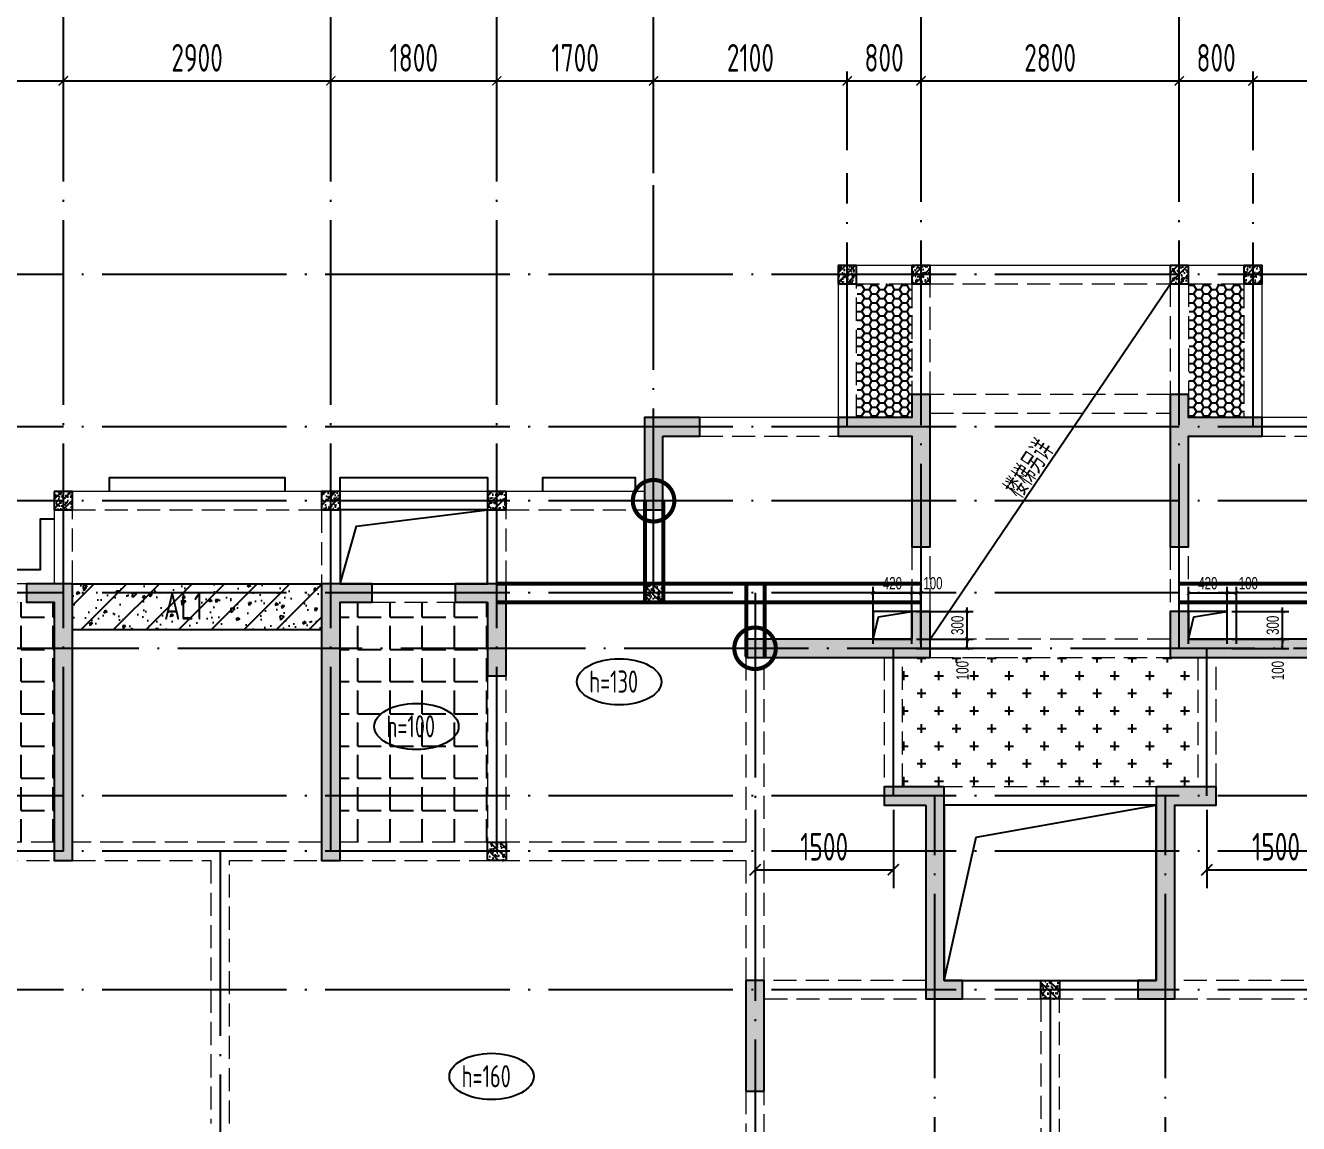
# Model space of a CAD drawing. Extents: x -668857 to 154266, y -275694 to 291306.
# Drawn here: x -198999 to -185195, y -72669 to -60768 of the extents above; entities that cross this region are included whole.
import ezdxf
from ezdxf.enums import TextEntityAlignment as Align

# ---------------------------------------------------------------- set-up
doc = ezdxf.new("R2010")
doc.units = 0
doc.header["$LTSCALE"] = 1000
for name, pattern in [('DASH', [0.35, 0.25, -0.1]), ('DASHED', [0.75, 0.5, -0.25]), ('DOTE', [2.42, 2, -0.2, 0.02, -0.2])]:
    doc.linetypes.add(name, pattern=pattern)
doc.layers.get('0').update_dxf_attribs({"linetype": 'CONTINUOUS'})
doc.layers.get('DEFPOINTS').update_dxf_attribs({"linetype": 'CONTINUOUS'})
doc.layers.add('+公共字体', color=7, linetype='CONTINUOUS', lineweight=20)
for name, color, linetype in [('A-AXIS', 1, 'CONTINUOUS'), ('A-DOTE', 10, 'DOTE'), ('BEAM', 4, 'DASHED'), ('ROOF', 183, 'CONTINUOUS'), ('S-B板填充', 251, 'CONTINUOUS'), ('S-B板标注', 3, 'CONTINUOUS'), ('S-B板配筋号', 7, 'CONTINUOUS'), ('S-C承台编号', 6, 'CONTINUOUS'), ('S-D洞口', 4, 'CONTINUOUS'), ('S-D洞口标注', 3, 'CONTINUOUS'), ('S-L主梁线', 4, 'DASH'), ('S-Q墙填充', 252, 'CONTINUOUS'), ('S-Q墙实线', 6, 'CONTINUOUS'), ('S-Q墙标注', 3, 'CONTINUOUS'), ('S-Y一般标注', 3, 'CONTINUOUS'), ('S-板正筋', 2, 'CONTINUOUS'), ('S-构造柱', 212, 'CONTINUOUS'), ('TEXT', 2, 'CONTINUOUS'), ('水平筋标注', 7, 'CONTINUOUS'), ('看线', 251, 'CONTINUOUS'), ('配箍校核', 34, 'CONTINUOUS')]:
    doc.layers.add(name, color=color, linetype=linetype)
doc.styles.add('TSSD_DIMENSION', font='Tssdeng.shx', dxfattribs={"width": 0.7, "bigfont": 'tssdchn.shx'})
doc.styles.add('TSSD_REIN', font='tssdeng.shx', dxfattribs={"width": 0.7, "height": 300, "bigfont": 'tssdchn.shx'})
doc.styles.add('结构文字', font='zstxt.shx', dxfattribs={"width": 0.7, "bigfont": 'zshz.shx'})
doc.dimstyles.new('STRUCK', dxfattribs={"dimtxt": 400, "dimasz": 121, "dimexe": 200, "dimexo": 150, "dimgap": 115, "dimtad": 1, "dimdec": 0, "dimdsep": 46, "dimtxsty": '结构文字', "dimblk": 'ARCHTICK', "dimcen": 400, "dimclrd": 3, "dimclre": 3, "dimclrt": 7, "dimadec": 0, "dimazin": 0, "dimtfac": 1, "dimtdec": 0, "dimtix": 1, "dimtmove": 2, "dimatfit": 3, "dimldrblk": '_DIMX', "dimfxl": 0, "dimtolj": 1, "dimtzin": 0, "dimarcsym": 0})
doc.dimstyles.new('STRUCK30', dxfattribs={"dimscale": 0.33333, "dimtxt": 400, "dimasz": 121, "dimexe": 200, "dimexo": 150, "dimgap": 115, "dimtad": 1, "dimdec": 0, "dimdsep": 46, "dimtxsty": '结构文字', "dimblk": 'ARCHTICK', "dimcen": 400, "dimclrd": 3, "dimclre": 3, "dimclrt": 7, "dimadec": 0, "dimazin": 0, "dimtfac": 1, "dimtdec": 0, "dimtix": 1, "dimtmove": 2, "dimatfit": 3, "dimldrblk": '_DIMX', "dimfxl": 0, "dimtolj": 1, "dimtzin": 0, "dimarcsym": 0})
doc.dimstyles.new('TSSD_100_100', dxfattribs={"dimtxt": 300, "dimasz": 100, "dimexe": 100, "dimexo": 250, "dimgap": 100, "dimtad": 1, "dimdec": 0, "dimzin": 0, "dimdsep": 46, "dimtxsty": 'TSSD_DIMENSION', "dimblk": 'ARCHTICK', "dimcen": 0, "dimdle": 100, "dimclrt": 7, "dimadec": 0, "dimazin": 0, "dimtfac": 1, "dimtdec": 0, "dimtix": 1, "dimtmove": 2, "dimatfit": 3, "dimldrblk": 'ARCHTICK', "dimfxl": 0, "dimtolj": 1, "dimtzin": 0, "dimarcsym": 0})

# ---------------------------------------------------------------- blocks, each defined once
blk = doc.blocks.new('_ArchTick')
at = {"color": 0, "linetype": 'ByBlock', "const_width": 0.15}
blk.add_lwpolyline([(-0.5, -0.5), (0.5, 0.5)], dxfattribs=at)
blk = doc.blocks.new('*D162')
at = {"layer": 'DEFPOINTS', "color": 0}
for p in [(31400, 19250), (29600, 18250), (31400, 18250)]:
    blk.add_point(p, dxfattribs=at)
at = {"layer": 'S-Y一般标注', "color": 0, "lineweight": -2}
for p, q in [((29600, 18500), (29600, 19350)), ((31400, 18500), (31400, 19350)), ((29500, 19250), (31500, 19250))]:
    blk.add_line(p, q, dxfattribs=at)
at = {"layer": 'S-Y一般标注', "color": 0, "lineweight": -2, "xscale": 100, "yscale": 100, "zscale": 100, "rotation": 180}
blk.add_blockref('_ArchTick', (29600, 19250), dxfattribs=at)
at = {"layer": 'S-Y一般标注', "color": 0, "lineweight": -2, "xscale": 100, "yscale": 100, "zscale": 100}
blk.add_blockref('_ArchTick', (31400, 19250), dxfattribs=at)
at = {"layer": 'S-Y一般标注', "color": 7, "insert": (30500, 19500), "char_height": 300, "attachment_point": 5, "style": 'TSSD_DIMENSION'}
blk.add_mtext('\\A1;1800', dxfattribs=at)
blk = doc.blocks.new('*D163')
at = {"layer": 'DEFPOINTS', "color": 0}
for p in [(34300, 19250), (31400, 18250), (34300, 18250)]:
    blk.add_point(p, dxfattribs=at)
at = {"layer": 'S-Y一般标注', "color": 0, "lineweight": -2}
for p, q in [((31400, 18500), (31400, 19350)), ((34300, 18500), (34300, 19350)), ((31300, 19250), (34400, 19250))]:
    blk.add_line(p, q, dxfattribs=at)
at = {"layer": 'S-Y一般标注', "color": 0, "lineweight": -2, "xscale": 100, "yscale": 100, "zscale": 100, "rotation": 180}
blk.add_blockref('_ArchTick', (31400, 19250), dxfattribs=at)
at = {"layer": 'S-Y一般标注', "color": 0, "lineweight": -2, "xscale": 100, "yscale": 100, "zscale": 100}
blk.add_blockref('_ArchTick', (34300, 19250), dxfattribs=at)
at = {"layer": 'S-Y一般标注', "color": 7, "insert": (32850, 19500), "char_height": 300, "attachment_point": 5, "style": 'TSSD_DIMENSION'}
blk.add_mtext('\\A1;2900', dxfattribs=at)
blk = doc.blocks.new('*D164')
at = {"layer": 'DEFPOINTS', "color": 0}
for p in [(36100, 19250), (34300, 18250), (36100, 18250)]:
    blk.add_point(p, dxfattribs=at)
at = {"layer": 'S-Y一般标注', "color": 0, "lineweight": -2}
for p, q in [((34300, 18500), (34300, 19350)), ((36100, 18500), (36100, 19350)), ((34200, 19250), (36200, 19250))]:
    blk.add_line(p, q, dxfattribs=at)
at = {"layer": 'S-Y一般标注', "color": 0, "lineweight": -2, "xscale": 100, "yscale": 100, "zscale": 100, "rotation": 180}
blk.add_blockref('_ArchTick', (34300, 19250), dxfattribs=at)
at = {"layer": 'S-Y一般标注', "color": 0, "lineweight": -2, "xscale": 100, "yscale": 100, "zscale": 100}
blk.add_blockref('_ArchTick', (36100, 19250), dxfattribs=at)
at = {"layer": 'S-Y一般标注', "color": 7, "insert": (35200, 19500), "char_height": 300, "attachment_point": 5, "style": 'TSSD_DIMENSION'}
blk.add_mtext('\\A1;1800', dxfattribs=at)
blk = doc.blocks.new('*D165')
at = {"layer": 'DEFPOINTS', "color": 0}
for p in [(37800, 19250), (36100, 18250), (37800, 18250)]:
    blk.add_point(p, dxfattribs=at)
at = {"layer": 'S-Y一般标注', "color": 0, "lineweight": -2}
for p, q in [((36100, 18500), (36100, 19350)), ((37800, 18500), (37800, 19350)), ((36000, 19250), (37900, 19250))]:
    blk.add_line(p, q, dxfattribs=at)
at = {"layer": 'S-Y一般标注', "color": 0, "lineweight": -2, "xscale": 100, "yscale": 100, "zscale": 100, "rotation": 180}
blk.add_blockref('_ArchTick', (36100, 19250), dxfattribs=at)
at = {"layer": 'S-Y一般标注', "color": 0, "lineweight": -2, "xscale": 100, "yscale": 100, "zscale": 100}
blk.add_blockref('_ArchTick', (37800, 19250), dxfattribs=at)
at = {"layer": 'S-Y一般标注', "color": 7, "insert": (36950, 19500), "char_height": 300, "attachment_point": 5, "style": 'TSSD_DIMENSION'}
blk.add_mtext('\\A1;1700', dxfattribs=at)
blk = doc.blocks.new('*D166')
at = {"layer": 'DEFPOINTS', "color": 0}
for p in [(40700, 19250), (39900, 18250), (40700, 18250)]:
    blk.add_point(p, dxfattribs=at)
at = {"layer": 'S-Y一般标注', "color": 0, "lineweight": -2}
for p, q in [((39900, 18500), (39900, 19350)), ((40700, 18500), (40700, 19350)), ((39800, 19250), (40800, 19250))]:
    blk.add_line(p, q, dxfattribs=at)
at = {"layer": 'S-Y一般标注', "color": 0, "lineweight": -2, "xscale": 100, "yscale": 100, "zscale": 100, "rotation": 180}
blk.add_blockref('_ArchTick', (39900, 19250), dxfattribs=at)
at = {"layer": 'S-Y一般标注', "color": 0, "lineweight": -2, "xscale": 100, "yscale": 100, "zscale": 100}
blk.add_blockref('_ArchTick', (40700, 19250), dxfattribs=at)
at = {"layer": 'S-Y一般标注', "color": 7, "insert": (40300, 19500), "char_height": 300, "attachment_point": 5, "style": 'TSSD_DIMENSION'}
blk.add_mtext('\\A1;800', dxfattribs=at)
blk = doc.blocks.new('*D167')
at = {"layer": 'DEFPOINTS', "color": 0}
for p in [(43500, 19250), (40700, 18250), (43500, 18250)]:
    blk.add_point(p, dxfattribs=at)
at = {"layer": 'S-Y一般标注', "color": 0, "lineweight": -2}
for p, q in [((40700, 18500), (40700, 19350)), ((43500, 18500), (43500, 19350)), ((40600, 19250), (43600, 19250))]:
    blk.add_line(p, q, dxfattribs=at)
at = {"layer": 'S-Y一般标注', "color": 0, "lineweight": -2, "xscale": 100, "yscale": 100, "zscale": 100, "rotation": 180}
blk.add_blockref('_ArchTick', (40700, 19250), dxfattribs=at)
at = {"layer": 'S-Y一般标注', "color": 0, "lineweight": -2, "xscale": 100, "yscale": 100, "zscale": 100}
blk.add_blockref('_ArchTick', (43500, 19250), dxfattribs=at)
at = {"layer": 'S-Y一般标注', "color": 7, "insert": (42100, 19500), "char_height": 300, "attachment_point": 5, "style": 'TSSD_DIMENSION'}
blk.add_mtext('\\A1;2800', dxfattribs=at)
blk = doc.blocks.new('*D168')
at = {"layer": 'DEFPOINTS', "color": 0}
for p in [(46400, 19250), (44300, 18250), (46400, 18250)]:
    blk.add_point(p, dxfattribs=at)
at = {"layer": 'S-Y一般标注', "color": 0, "lineweight": -2}
for p, q in [((44300, 18500), (44300, 19350)), ((46400, 18500), (46400, 19350)), ((44200, 19250), (46500, 19250))]:
    blk.add_line(p, q, dxfattribs=at)
at = {"layer": 'S-Y一般标注', "color": 0, "lineweight": -2, "xscale": 100, "yscale": 100, "zscale": 100, "rotation": 180}
blk.add_blockref('_ArchTick', (44300, 19250), dxfattribs=at)
at = {"layer": 'S-Y一般标注', "color": 0, "lineweight": -2, "xscale": 100, "yscale": 100, "zscale": 100}
blk.add_blockref('_ArchTick', (46400, 19250), dxfattribs=at)
at = {"layer": 'S-Y一般标注', "color": 7, "insert": (45742, 19500), "char_height": 300, "attachment_point": 5, "style": 'TSSD_DIMENSION'}
blk.add_mtext('\\A1;2100', dxfattribs=at)
blk = doc.blocks.new('*D186')
at = {"layer": 'DEFPOINTS', "color": 0}
for p in [(39900, 19250), (37800, 18250), (39900, 18250)]:
    blk.add_point(p, dxfattribs=at)
at = {"layer": 'S-Y一般标注', "color": 0, "lineweight": -2}
for p, q in [((37800, 18500), (37800, 19350)), ((39900, 18500), (39900, 19350)), ((37700, 19250), (40000, 19250))]:
    blk.add_line(p, q, dxfattribs=at)
at = {"layer": 'S-Y一般标注', "color": 0, "lineweight": -2, "xscale": 100, "yscale": 100, "zscale": 100, "rotation": 180}
blk.add_blockref('_ArchTick', (37800, 19250), dxfattribs=at)
at = {"layer": 'S-Y一般标注', "color": 0, "lineweight": -2, "xscale": 100, "yscale": 100, "zscale": 100}
blk.add_blockref('_ArchTick', (39900, 19250), dxfattribs=at)
at = {"layer": 'S-Y一般标注', "color": 7, "insert": (38850, 19500), "char_height": 300, "attachment_point": 5, "style": 'TSSD_DIMENSION'}
blk.add_mtext('\\A1;2100', dxfattribs=at)
blk = doc.blocks.new('*D187')
at = {"layer": 'DEFPOINTS', "color": 0}
for p in [(44300, 19250), (43500, 18250), (44300, 18250)]:
    blk.add_point(p, dxfattribs=at)
at = {"layer": 'S-Y一般标注', "color": 0, "lineweight": -2}
for p, q in [((43500, 18500), (43500, 19350)), ((44300, 18500), (44300, 19350)), ((43400, 19250), (44400, 19250))]:
    blk.add_line(p, q, dxfattribs=at)
at = {"layer": 'S-Y一般标注', "color": 0, "lineweight": -2, "xscale": 100, "yscale": 100, "zscale": 100, "rotation": 180}
blk.add_blockref('_ArchTick', (43500, 19250), dxfattribs=at)
at = {"layer": 'S-Y一般标注', "color": 0, "lineweight": -2, "xscale": 100, "yscale": 100, "zscale": 100}
blk.add_blockref('_ArchTick', (44300, 19250), dxfattribs=at)
at = {"layer": 'S-Y一般标注', "color": 7, "insert": (43900, 19500), "char_height": 300, "attachment_point": 5, "style": 'TSSD_DIMENSION'}
blk.add_mtext('\\A1;800', dxfattribs=at)
blk = doc.blocks.new('20210729.03504727')
at = {"layer": '看线', "color": 202, "ltscale": 0.5}
for points in [[(26800, 10800), (26800, 10950), (28700, 10950), (28700, 10800)], [(29300, 10800), (29300, 10950), (30900, 10950), (30900, 10800)], [(31500, 10800), (31500, 10950), (32500, 10950), (32500, 10800)], [(26200, 10500), (26050, 10500), (26050, 9950), (24500, 9950)]]:
    blk.add_lwpolyline(points, dxfattribs=at)
blk = doc.blocks.new('*D1007')
at = {"layer": 'DEFPOINTS', "color": 0}
for p in [(-185969, -67119), (-185369, -67119), (-185969, -67419)]:
    blk.add_point(p, dxfattribs=at)
at = {"layer": 'S-D洞口标注', "color": 3, "lineweight": -2}
for p, q in [((-185369, -67119), (-185369, -67078)), ((-185919, -67119), (-185302, -67119)), ((-185369, -67419), (-185369, -67119)), ((-185919, -67419), (-185302, -67419)), ((-185369, -67419), (-185369, -67459))]:
    blk.add_line(p, q, dxfattribs=at)
at = {"layer": 'S-D洞口标注', "color": 3, "lineweight": -2, "xscale": 40.33293, "yscale": 40.33293, "zscale": 40.33293}
for p, rotation in [((-185369, -67119), 270), ((-185369, -67419), 90)]:
    blk.add_blockref('_ArchTick', p, dxfattribs=dict(at, rotation=rotation))
at = {"layer": 'S-D洞口标注', "color": 7, "insert": (-185474, -67269), "char_height": 133.3, "attachment_point": 5, "rotation": 90, "style": '结构文字'}
blk.add_mtext('\\A1;300', dxfattribs=at)
blk = doc.blocks.new('_DIMX')
blk.add_line((-150, 0), (150, 0))
at = {"const_width": 50}
blk.add_lwpolyline([(-70, -70), (70, 70)], dxfattribs=at)
blk = doc.blocks.new('*D1008')
at = {"layer": 'DEFPOINTS', "color": 0}
for p in [(-185969, -66919), (-186389, -67519), (-185969, -67519)]:
    blk.add_point(p, dxfattribs=at)
at = {"layer": 'S-D洞口标注', "color": 3, "lineweight": -2}
for p, q in [((-186389, -67469), (-186389, -66853)), ((-186389, -66919), (-185969, -66919)), ((-185969, -67469), (-185969, -66853))]:
    blk.add_line(p, q, dxfattribs=at)
at = {"layer": 'S-D洞口标注', "color": 3, "lineweight": -2, "xscale": 40.33293, "yscale": 40.33293, "zscale": 40.33293, "rotation": 180}
blk.add_blockref('_ArchTick', (-186389, -66919), dxfattribs=at)
at = {"layer": 'S-D洞口标注', "color": 3, "lineweight": -2, "xscale": 40.33293, "yscale": 40.33293, "zscale": 40.33293}
blk.add_blockref('_ArchTick', (-185969, -66919), dxfattribs=at)
at = {"layer": 'S-D洞口标注', "color": 7, "insert": (-186179, -66814), "char_height": 133.3, "attachment_point": 5, "style": '结构文字'}
blk.add_mtext('\\A1;420', dxfattribs=at)
blk = doc.blocks.new('*D1009')
at = {"layer": 'DEFPOINTS', "color": 0}
for p in [(-185869, -66919), (-185969, -67519), (-185869, -67519)]:
    blk.add_point(p, dxfattribs=at)
at = {"layer": 'S-D洞口标注', "color": 3, "lineweight": -2}
for p, q in [((-185969, -67469), (-185969, -66853)), ((-185969, -66919), (-185869, -66919)), ((-185869, -67469), (-185869, -66853))]:
    blk.add_line(p, q, dxfattribs=at)
at = {"layer": 'S-D洞口标注', "color": 3, "lineweight": -2, "xscale": 40.33293, "yscale": 40.33293, "zscale": 40.33293, "rotation": 180}
blk.add_blockref('_ArchTick', (-185969, -66919), dxfattribs=at)
at = {"layer": 'S-D洞口标注', "color": 3, "lineweight": -2, "xscale": 40.33293, "yscale": 40.33293, "zscale": 40.33293}
blk.add_blockref('_ArchTick', (-185869, -66919), dxfattribs=at)
at = {"layer": 'S-D洞口标注', "color": 7, "insert": (-185740, -66814), "char_height": 133.3, "attachment_point": 5, "style": '结构文字'}
blk.add_mtext('\\A1;100', dxfattribs=at)
blk = doc.blocks.new('*D1010')
at = {"layer": 'DEFPOINTS', "color": 0}
for p in [(-185969, -67419), (-185369, -67419), (-185969, -67519)]:
    blk.add_point(p, dxfattribs=at)
at = {"layer": 'S-D洞口标注', "color": 3, "lineweight": -2}
for p, q in [((-185919, -67419), (-185302, -67419)), ((-185369, -67519), (-185369, -67419)), ((-185919, -67519), (-185302, -67519))]:
    blk.add_line(p, q, dxfattribs=at)
at = {"layer": 'S-D洞口标注', "color": 3, "lineweight": -2, "xscale": 40.33293, "yscale": 40.33293, "zscale": 40.33293}
for p, rotation in [((-185369, -67419), 90), ((-185369, -67519), 270)]:
    blk.add_blockref('_ArchTick', p, dxfattribs=dict(at, rotation=rotation))
at = {"layer": 'S-D洞口标注', "color": 7, "insert": (-185419, -67760), "char_height": 133.3, "attachment_point": 5, "rotation": 90, "style": '结构文字'}
blk.add_mtext('\\A1;100', dxfattribs=at)
blk = doc.blocks.new('*D1011')
at = {"layer": 'DEFPOINTS', "color": 0}
for p in [(-189389, -67119), (-188789, -67119), (-189389, -67419)]:
    blk.add_point(p, dxfattribs=at)
at = {"layer": 'S-D洞口标注', "color": 3, "lineweight": -2}
for p, q in [((-188789, -67119), (-188789, -67078)), ((-189339, -67119), (-188722, -67119)), ((-188789, -67419), (-188789, -67119)), ((-189339, -67419), (-188722, -67419)), ((-188789, -67419), (-188789, -67459))]:
    blk.add_line(p, q, dxfattribs=at)
at = {"layer": 'S-D洞口标注', "color": 3, "lineweight": -2, "xscale": 40.33293, "yscale": 40.33293, "zscale": 40.33293}
for p, rotation in [((-188789, -67119), 270), ((-188789, -67419), 90)]:
    blk.add_blockref('_ArchTick', p, dxfattribs=dict(at, rotation=rotation))
at = {"layer": 'S-D洞口标注', "color": 7, "insert": (-188894, -67269), "char_height": 133.3, "attachment_point": 5, "rotation": 90, "style": '结构文字'}
blk.add_mtext('\\A1;300', dxfattribs=at)
blk = doc.blocks.new('*D1012')
at = {"layer": 'DEFPOINTS', "color": 0}
for p in [(-189389, -66919), (-189809, -67519), (-189389, -67519)]:
    blk.add_point(p, dxfattribs=at)
at = {"layer": 'S-D洞口标注', "color": 3, "lineweight": -2}
for p, q in [((-189809, -67469), (-189809, -66852)), ((-189809, -66919), (-189389, -66919)), ((-189389, -67469), (-189389, -66852))]:
    blk.add_line(p, q, dxfattribs=at)
at = {"layer": 'S-D洞口标注', "color": 3, "lineweight": -2, "xscale": 40.33293, "yscale": 40.33293, "zscale": 40.33293, "rotation": 180}
blk.add_blockref('_ArchTick', (-189809, -66919), dxfattribs=at)
at = {"layer": 'S-D洞口标注', "color": 3, "lineweight": -2, "xscale": 40.33293, "yscale": 40.33293, "zscale": 40.33293}
blk.add_blockref('_ArchTick', (-189389, -66919), dxfattribs=at)
at = {"layer": 'S-D洞口标注', "color": 7, "insert": (-189599, -66814), "char_height": 133.3, "attachment_point": 5, "style": '结构文字'}
blk.add_mtext('\\A1;420', dxfattribs=at)
blk = doc.blocks.new('*D1013')
at = {"layer": 'DEFPOINTS', "color": 0}
for p in [(-189289, -66919), (-189389, -67519), (-189289, -67519)]:
    blk.add_point(p, dxfattribs=at)
at = {"layer": 'S-D洞口标注', "color": 3, "lineweight": -2}
for p, q in [((-189389, -67469), (-189389, -66852)), ((-189389, -66919), (-189289, -66919)), ((-189289, -67469), (-189289, -66852))]:
    blk.add_line(p, q, dxfattribs=at)
at = {"layer": 'S-D洞口标注', "color": 3, "lineweight": -2, "xscale": 40.33293, "yscale": 40.33293, "zscale": 40.33293, "rotation": 180}
blk.add_blockref('_ArchTick', (-189389, -66919), dxfattribs=at)
at = {"layer": 'S-D洞口标注', "color": 3, "lineweight": -2, "xscale": 40.33293, "yscale": 40.33293, "zscale": 40.33293}
blk.add_blockref('_ArchTick', (-189289, -66919), dxfattribs=at)
at = {"layer": 'S-D洞口标注', "color": 7, "insert": (-189160, -66814), "char_height": 133.3, "attachment_point": 5, "style": '结构文字'}
blk.add_mtext('\\A1;100', dxfattribs=at)
blk = doc.blocks.new('*D1014')
at = {"layer": 'DEFPOINTS', "color": 0}
for p in [(-189389, -67419), (-188789, -67419), (-189389, -67519)]:
    blk.add_point(p, dxfattribs=at)
at = {"layer": 'S-D洞口标注', "color": 3, "lineweight": -2}
for p, q in [((-189339, -67419), (-188722, -67419)), ((-188789, -67519), (-188789, -67419)), ((-189339, -67519), (-188722, -67519))]:
    blk.add_line(p, q, dxfattribs=at)
at = {"layer": 'S-D洞口标注', "color": 3, "lineweight": -2, "xscale": 40.33293, "yscale": 40.33293, "zscale": 40.33293}
for p, rotation in [((-188789, -67419), 90), ((-188789, -67519), 270)]:
    blk.add_blockref('_ArchTick', p, dxfattribs=dict(at, rotation=rotation))
at = {"layer": 'S-D洞口标注', "color": 7, "insert": (-188839, -67760), "char_height": 133.3, "attachment_point": 5, "rotation": 90, "style": '结构文字'}
blk.add_mtext('\\A1;100', dxfattribs=at)
blk = doc.blocks.new('20210803.22403995')
at = {"layer": '+公共字体', "color": 2, "const_width": 45}
for points in [[(-831038, -168387, 1), (-831038, -167937, 1), (-831038, -168387, -1)], [(-829938, -169986, 1), (-829938, -169536, 1), (-829938, -169986, -1)]]:
    blk.add_lwpolyline(points, format="xyb", dxfattribs=at)
blk = doc.blocks.new('20210807.15312446')
at = {"layer": 'S-Q墙填充'}
h = blk.add_hatch(color=252, dxfattribs=at)
h.dxf.hatch_style = 1
h.paths.add_polyline_path([(97216, 67840), (97216, 68190), (97016, 68190), (97016, 67940), (96216, 67940), (96216, 67740), (97016, 67740), (97016, 66540), (97216, 66540)])
h = blk.add_hatch(color=252, dxfattribs=at)
h.dxf.hatch_style = 1
h.paths.add_polyline_path([(99816, 67840), (99816, 66540), (100016, 66540), (100016, 67740), (100815, 67740), (100815, 67940), (100016, 67940), (100016, 68190), (99816, 68190)])
h = blk.add_hatch(color=252, dxfattribs=at)
h.dxf.hatch_style = 1
h.paths.add_polyline_path([(94316, 67740), (94716, 67740), (94716, 67940), (94116, 67940), (94116, 66940), (94316, 66940)])
h = blk.add_hatch(color=252, dxfattribs=at)
h.dxf.hatch_style = 1
h.paths.add_polyline_path([(87916, 66140), (87416, 66140), (87416, 65940), (87716, 65940), (87716, 63140), (87916, 63140)])
h = blk.add_hatch(color=252, dxfattribs=at)
h.dxf.hatch_style = 1
h.paths.add_polyline_path([(90616, 66140), (90616, 63140), (90816, 63140), (90816, 65940), (91166, 65940), (91166, 66140)])
h = blk.add_hatch(color=252, dxfattribs=at)
h.dxf.hatch_style = 1
h.paths.add_polyline_path([(92416, 65940), (92416, 65140), (92616, 65140), (92616, 66140), (92066, 66140), (92066, 65940)])
h = blk.add_hatch(color=252, dxfattribs=at)
h.dxf.hatch_style = 1
h.paths.add_polyline_path([(95216, 65340), (96816, 65340), (97216, 65340), (97216, 65840), (97016, 65840), (97016, 65540), (96816, 65540), (95216, 65540)])
h = blk.add_hatch(color=252, dxfattribs=at)
h.dxf.hatch_style = 1
h.paths.add_polyline_path([(100016, 65540), (100016, 65840), (99816, 65840), (99816, 65340), (100216, 65340), (101816, 65340), (101816, 65540), (100216, 65540)])
h = blk.add_hatch(color=252, dxfattribs=at)
h.dxf.hatch_style = 1
h.paths.add_polyline_path([(97166, 63740), (97166, 61640), (97566, 61640), (97566, 61840), (97366, 61840), (97366, 63940), (96716, 63940), (96716, 63740)])
h = blk.add_hatch(color=252, dxfattribs=at)
h.dxf.hatch_style = 1
h.paths.add_polyline_path([(99666, 61840), (99466, 61840), (99466, 61640), (99866, 61640), (99866, 63740), (100316, 63740), (100316, 63940), (99666, 63940)])
h = blk.add_hatch(color=252, dxfattribs=at)
h.dxf.hatch_style = 1
h.paths.add_polyline_path([(95416, 60640), (95416, 61840), (95216, 61840), (95216, 60640)])
at = {"layer": 'S-D洞口', "color": 5}
for points in [[(90816, 66140), (92416, 66140), (92416, 66940), (90816, 66940), (90816, 66140), (90993, 66762), (92416, 66940)], [(97366, 61840), (99666, 61840), (99666, 63740), (97366, 63740), (97366, 61840), (97712, 63393), (99666, 63740)]]:
    blk.add_lwpolyline(points, dxfattribs=at)
at = {"layer": 'S-L主梁线', "linetype": 'ByBlock', "lineweight": 18}
for p, q in [((96216, 69590), (96216, 67940)), ((97116, 69590), (96216, 69590)), ((99916, 69590), (97116, 69590)), ((100816, 69590), (99916, 69590)), ((100816, 67940), (100816, 69590)), ((96216, 67940), (94716, 67940)), ((102316, 67940), (100816, 67940)), ((87716, 67140), (87716, 66140)), ((90716, 67140), (87716, 67140)), ((92516, 67140), (90716, 67140)), ((94116, 67140), (92516, 67140)), ((90816, 66940), (92416, 66940)), ((90816, 66140), (90816, 66940)), ((92416, 66940), (92416, 66140)), ((87416, 66140), (86016, 66140)), ((92066, 66140), (91166, 66140)), ((97366, 63740), (99666, 63740)), ((98516, 61840), (97566, 61840)), ((99466, 61840), (98516, 61840))]:
    blk.add_line(p, q, dxfattribs=at)
at = {"layer": 'S-L主梁线', "linetype": 'DASH', "lineweight": 18}
for p, q in [((96416, 69390), (97016, 69390)), ((96416, 67940), (96416, 69390)), ((97016, 69390), (97016, 68190)), ((97216, 69390), (99816, 69390)), ((97216, 68190), (97216, 69390)), ((99816, 69390), (99816, 68190)), ((100015, 69390), (100016, 68190)), ((100016, 69390), (100616, 69390)), ((100616, 69390), (100616, 67940)), ((99815, 68190), (97216, 68190)), ((97216, 67990), (99816, 67990)), ((94716, 67740), (96216, 67740)), ((100816, 67740), (102316, 67740)), ((87916, 66940), (90616, 66940)), ((87916, 66140), (87916, 66940)), ((90616, 66940), (90616, 66140)), ((92616, 66940), (94116, 66940)), ((92616, 66140), (92616, 66940)), ((97016, 66540), (97016, 65840)), ((97216, 65840), (97216, 66540)), ((99816, 66540), (99816, 65840)), ((100016, 65840), (100016, 66540)), ((86016, 65940), (87416, 65940)), ((91166, 65940), (92066, 65940)), ((99816, 65540), (97216, 65540)), ((95216, 65340), (95216, 63340)), ((95416, 63240), (95416, 65340)), ((96716, 65340), (96716, 63940)), ((96916, 63940), (96916, 65340)), ((97216, 65340), (99816, 65340)), ((100116, 65340), (100116, 63940)), ((100316, 63940), (100316, 65340)), ((92416, 65140), (92416, 63340)), ((92616, 63340), (92616, 65140)), ((99666, 63940), (97366, 63940)), ((87716, 63340), (86016, 63340)), ((89516, 63340), (87916, 63340)), ((90616, 63340), (89516, 63340)), ((92416, 63340), (90816, 63340)), ((95216, 63340), (92616, 63340)), ((95416, 61840), (95416, 63240)), ((86016, 63140), (87716, 63140)), ((87916, 63140), (89416, 63140)), ((89416, 63140), (89416, 60290)), ((89616, 63140), (90616, 63140)), ((89616, 60290), (89616, 63140)), ((90816, 63140), (92516, 63140)), ((92516, 63140), (95216, 63140)), ((95216, 63140), (95216, 61840)), ((97166, 61840), (95416, 61840)), ((101616, 61840), (99866, 61840)), ((95416, 61640), (97166, 61640)), ((97566, 61640), (98516, 61640)), ((98416, 61640), (98416, 57640)), ((98516, 61640), (99466, 61640)), ((98616, 57640), (98616, 61640)), ((99866, 61640), (101616, 61640)), ((95216, 60640), (95216, 59090)), ((95416, 59090), (95416, 60640))]:
    blk.add_line(p, q, dxfattribs=at)
at = {"layer": 'S-Q墙实线'}
blk.add_lwpolyline([(97216, 67840), (97216, 68190), (97016, 68190), (97016, 67940), (96216, 67940), (96216, 67740), (97016, 67740), (97016, 66540), (97216, 66540), (97216, 67840)], dxfattribs=at)
for points in [[(99816, 67840), (99816, 66540), (100016, 66540), (100016, 67740), (100815, 67740), (100815, 67940), (100016, 67940), (100016, 68190), (99816, 68190)], [(94316, 67740), (94716, 67740), (94716, 67940), (94116, 67940), (94116, 66940), (94316, 66940)], [(87916, 66140), (87416, 66140), (87416, 65940), (87716, 65940), (87716, 63140), (87916, 63140)], [(90616, 66140), (90616, 63140), (90816, 63140), (90816, 65940), (91166, 65940), (91166, 66140)], [(92416, 65940), (92416, 65140), (92616, 65140), (92616, 66140), (92066, 66140), (92066, 65940)], [(95216, 65340), (96816, 65340), (97216, 65340), (97216, 65840), (97016, 65840), (97016, 65540), (96816, 65540), (95216, 65540)], [(100016, 65540), (100016, 65840), (99816, 65840), (99816, 65340), (100216, 65340), (101816, 65340), (101816, 65540), (100216, 65540)], [(97166, 63740), (97166, 61640), (97566, 61640), (97566, 61840), (97366, 61840), (97366, 63940), (96716, 63940), (96716, 63740)], [(99666, 61840), (99466, 61840), (99466, 61640), (99866, 61640), (99866, 63740), (100316, 63740), (100316, 63940), (99666, 63940)], [(95416, 60640), (95416, 61840), (95216, 61840), (95216, 60640)]]:
    blk.add_lwpolyline(points, close=True, dxfattribs=at)
blk = doc.blocks.new('20210730.02141516')
at = {"layer": 'S-构造柱'}
h = blk.add_hatch(dxfattribs=at)
h.set_pattern_fill('ARMORED', color=256, scale=15, angle=-90, style=0)
h.set_pattern_definition([(320, (-154189.41, 3278673.45), (-9.4128202, -107.5890274), [11.25, -123.75]), (265, (-154189.41, 3278673.45), (112.82882, 20.8127), [9, -99]), (10.4514, (-154190.19, 3278664.49), (103.4159313, -86.7764073), [9.5610285, -105.1713168]), (316.1842, (-154159.41, 3278673.45), (-24.827852, -160.0861573), [16.875, -185.625]), (6.6356, (-154161.48, 3278660.11), (146.117681, -140.199406), [14.341543, -157.75695]), (261.1842, (-154159.41, 3278673.45), (146.11779, -140.199292), [13.5, -148.5]), (291, (-154166.91, 3278658.45), (-60.3928336, -89.5360578), [11.25, -123.75]), (236, (-154166.91, 3278658.45), (108.7725068, -36.4972998), [9, -99]), (341.4514, (-154171.94, 3278650.99), (48.3795745, -126.0333943), [9.5610285, -105.1713168]), (307.5, (-154189.41, 3278673.454), (49.93407807, -1.8239783), [0, -97.8, 0, -100.5, 0, -99.375]), (277.5, (-154189.41, 3278673.454), (59.1617568, -39.4604306), [0, -57.3, 0, -95.55, 0, -37.875]), (237.5, (-154189.41, 3278706.904), (-3.38323076, -80.07336543), [0, -37.5, 0, -117, 0, -155.25]), (227.5, (-154189.41, 3278721.904), (15.0157473, -87.4779254), [0, -48.75, 0, -77.7, 0, -110.25]), (315, (-154189.41, 3278673.454), (53.0330086, 53.0330086), [])])
h.paths.add_polyline_path([(200, 200), (200, 0), (0, 0), (0, 200)])
blk.add_lwpolyline([(200, 200), (200, 0), (0, 0), (0, 200)], close=True, dxfattribs=at)
blk = doc.blocks.new('20210809.18285270')
at = {"layer": 'ROOF', "xscale": -1, "rotation": 4.61764226855621e-08}
for p in [(35500, 12550), (36300, 12550), (39100, 12550), (39900, 12550), (27000, 10100), (29900, 10100), (31700, 10100)]:
    blk.add_blockref('20210730.02141516', p, dxfattribs=at)
at = {"layer": 'ROOF', "rotation": 359.9999999538236}
for p in [(33200, 9100), (37500, 4800)]:
    blk.add_blockref('20210730.02141516', p, dxfattribs=at)
at = {"layer": 'ROOF'}
blk.add_blockref('20210730.02141516', (31500, 6300), dxfattribs=at)
blk = doc.blocks.new('*D289')
at = {"layer": 'DEFPOINTS', "color": 0}
for p in [(-180458, -4859), (-178959, -4859), (-178959, -5659)]:
    blk.add_point(p, dxfattribs=at)
at = {"layer": 'S-Q墙标注', "color": 3, "lineweight": -2}
for p, q in [((-180458, -5009), (-180458, -5859)), ((-178959, -5009), (-178959, -5859)), ((-180458, -5659), (-178959, -5659))]:
    blk.add_line(p, q, dxfattribs=at)
at = {"layer": 'S-Q墙标注', "color": 3, "lineweight": -2, "xscale": 121, "yscale": 121, "zscale": 121, "rotation": 180}
blk.add_blockref('_ArchTick', (-180458, -5659), dxfattribs=at)
at = {"layer": 'S-Q墙标注', "color": 3, "lineweight": -2, "xscale": 121, "yscale": 121, "zscale": 121}
blk.add_blockref('_ArchTick', (-178959, -5659), dxfattribs=at)
at = {"layer": 'S-Q墙标注', "color": 7, "insert": (-179709, -5409), "char_height": 300, "attachment_point": 5, "style": 'TSSD_REIN'}
blk.add_mtext('\\A1;1500', dxfattribs=at)
blk = doc.blocks.new('*D290')
at = {"layer": 'DEFPOINTS', "color": 0}
for p in [(-175559, -4859), (-174059, -4859), (-174059, -5659)]:
    blk.add_point(p, dxfattribs=at)
at = {"layer": 'S-Q墙标注', "color": 3, "lineweight": -2}
for p, q in [((-175559, -5009), (-175559, -5859)), ((-174059, -5009), (-174059, -5859)), ((-175559, -5659), (-174059, -5659))]:
    blk.add_line(p, q, dxfattribs=at)
at = {"layer": 'S-Q墙标注', "color": 3, "lineweight": -2, "xscale": 121, "yscale": 121, "zscale": 121, "rotation": 180}
blk.add_blockref('_ArchTick', (-175559, -5659), dxfattribs=at)
at = {"layer": 'S-Q墙标注', "color": 3, "lineweight": -2, "xscale": 121, "yscale": 121, "zscale": 121}
blk.add_blockref('_ArchTick', (-174059, -5659), dxfattribs=at)
at = {"layer": 'S-Q墙标注', "color": 7, "insert": (-174809, -5409), "char_height": 300, "attachment_point": 5, "style": 'TSSD_REIN'}
blk.add_mtext('\\A1;1500', dxfattribs=at)
blk = doc.blocks.new('20210726.16395156')
at = {"layer": 'A-AXIS'}
for p, q in [((31400, 18249.9), (31400, 21049.9)), ((34300, 18249.9), (34300, 21049.9)), ((36100, 18249.9), (36100, 21049.9)), ((37800, 18249.9), (37800, 21049.9)), ((40700, 18249.9), (40700, 21049.9)), ((43500, 18249.9), (43500, 21049.9))]:
    blk.add_line(p, q, dxfattribs=at)
at = {"layer": 'A-DOTE'}
for p, q in [((31400, 10900), (31400, 18249.9)), ((34300, 10900), (34300, 18249.9)), ((36100, 10900), (36100, 18249.9)), ((37800, 13700), (37800, 18249.9)), ((39900, 15500), (39900, 18249.9)), ((40700, 13100.3), (40700, 18249.9)), ((43500, 13100.3), (43500, 18249.9)), ((44300, 15500), (44300, 18249.9)), ((55600, 17150), (3600, 17150)), ((55600, 15500), (3600, 15500)), ((55600, 14700), (3600, 14700)), ((55600, 13700), (3600, 13700)), ((38900.2, 13700), (38900, 3600)), ((3600, 13100.3), (55600, 13100.3)), ((40400, 11500), (40400, 13100)), ((43800, 11500), (43800, 13100)), ((55600, 11500), (3600, 11500)), ((40850, 3600.2), (40850, 11500)), ((43350, 3600.2), (43350, 11500)), ((55600, 10900), (3600, 10900)), ((33100, 10900), (33100, 3600)), ((55600, 9400), (3600, 9400)), ((42100, 9400), (42100, 3600))]:
    blk.add_line(p, q, dxfattribs=at)
at = {"layer": 'S-Y一般标注'}
for base, p1, p2, picture, middle in [((31400, 19249.9), (29600, 18249.9), (31400, 18249.9), '*D162', (30500, 19499.9)), ((34300, 19249.9), (31400, 18249.9), (34300, 18249.9), '*D163', (32850, 19499.9)), ((36100, 19249.9), (34300, 18249.9), (36100, 18249.9), '*D164', (35200, 19499.9)), ((37800, 19249.9), (36100, 18249.9), (37800, 18249.9), '*D165', (36950, 19499.9)), ((39900, 19249.9), (37800, 18249.9), (39900, 18249.9), '*D186', (38850, 19499.9)), ((40700, 19249.9), (39900, 18249.9), (40700, 18249.9), '*D166', (40300, 19499.9)), ((43500, 19249.9), (40700, 18249.9), (43500, 18249.9), '*D167', (42100, 19499.9)), ((44300, 19249.9), (43500, 18249.9), (44300, 18249.9), '*D187', (43900, 19499.9))]:
    dim = blk.add_linear_dim(base=base, p1=p1, p2=p2, dimstyle='TSSD_100_100', dxfattribs=at)
    dim.commit()
    dim.dimension.update_dxf_attribs({"geometry": picture, "text_midpoint": middle})
dim = blk.add_linear_dim(base=(46400, 19249.9), p1=(44300, 18249.9), p2=(46400, 18249.9), dimstyle='TSSD_100_100', dxfattribs=at)
dim.commit()
dim.dimension.update_dxf_attribs({"geometry": '*D168', "text_midpoint": (45741.9, 19499.9), "dimtype": 160})
blk = doc.blocks.new('20210810.19092027')
at = {"layer": 'S-Q墙标注'}
for base, p1, p2, picture, middle in [((121017.8, 61274), (119518, 62074), (121017.8, 62074), '*D289', (120267.9, 61524)), ((125917.7, 61274), (124417.8, 62074), (125917.7, 62074), '*D290', (125167.7, 61524))]:
    dim = blk.add_linear_dim(base=base, p1=p1, p2=p2, dimstyle='STRUCK', override={"dimtxt": 300, "dimgap": 100, "dimtxsty": 'TSSD_REIN'}, dxfattribs=at)
    dim.commit()
    dim.dimension.update_dxf_attribs({"geometry": picture, "text_midpoint": middle, "insert": (299976.5, 66933)})

msp = doc.modelspace()

# ---------------------------------------------------------------- hatches: boundary and pattern name
at = {"layer": 'BEAM', "linetype": 'ByBlock'}
h = msp.add_hatch(dxfattribs=at)
h.set_pattern_fill('ARMORED', color=252, scale=50, angle=180, style=0)
h.set_pattern_definition([(230, (-416259.77, 1847102.42), (-358.63009, 31.376067), [37.5, -412.5]), (175, (-416259.77, 1847102.42), (69.37567, -376.09607), [30, -330]), (280.4514, (-416289.65, 1847105.04), (-289.25469, -344.71977), [31.870095, -350.571056]), (226.1842, (-416259.77, 1847002.42), (-533.62052, 82.75951), [56.25, -618.75]), (276.6356, (-416304.24, 1847009.3), (-467.33135, -487.05894), [47.80514, -525.8565]), (171.1842, (-416259.77, 1847002.4), (-467.33097, -487.0593), [45, -495]), (201, (-416309.77, 1847027.42), (-298.453526, 201.309445), [37.5, -412.5]), (146, (-416309.77, 1847027.42), (-121.657666, -362.57502), [30, -330]), (251.4514, (-416334.64, 1847044.2), (-420.111314, -161.26525), [31.870095, -350.571056]), (217.5, (-416259.77, 1847102.42), (-6.079928, -166.446927), [0, -326, 0, -335, 0, -331.25]), (187.5, (-416259.77, 1847102.42), (-131.534769, -197.205856), [0, -191, 0, -318.5, 0, -126.25]), (147.5, (-416148.27, 1847102.42), (-266.911218, 11.277436), [0, -125, 0, -390, 0, -517.5]), (137.5, (-416098.27, 1847102.42), (-291.593085, -50.05249), [0, -162.5, 0, -259, 0, -367.5]), (225, (-416259.77, 1847102.42), (176.776695, -176.776695), [])])
h.paths.add_polyline_path([(-195788.64, -67318.88), (-198488.64, -67318.88), (-198488.64, -66818.88), (-195788.64, -66818.88)])
at = {"layer": 'S-B板填充', "linetype": 'ByBlock'}
h = msp.add_hatch(dxfattribs=at)
h.set_pattern_fill('HONEY', color=252, scale=17.142857, style=0)
h.set_pattern_definition([(0, (-134303.836, -247605.24), (81.642857, 47.136514), [54.42857, -108.857143]), (120, (-134303.836, -247605.24), (-81.642847, 47.136531), [54.42857, -108.857143]), (60, (-134303.836, -247605.24), (1e-05, 94.273045), [-108.857143, 54.42857])])
h.paths.add_polyline_path([(-189982.6, -65018.84), (-189382.46, -65018.84), (-189382.46, -63568.84), (-189982.6, -63568.84)])
h = msp.add_hatch(dxfattribs=at)
h.set_pattern_fill('HONEY', color=252, scale=17.142857, style=0)
h.set_pattern_definition([(0, (-130704.026, -247605.107), (81.642857, 47.136514), [54.42857, -108.857143]), (120, (-130704.026, -247605.107), (-81.642847, 47.136531), [54.42857, -108.857143]), (60, (-130704.026, -247605.107), (1e-05, 94.273045), [-108.857143, 54.42857])])
h.paths.add_polyline_path([(-186382.79, -65018.84), (-185782.65, -65018.84), (-185782.65, -63568.7), (-186382.79, -63568.7)])
at = {"layer": 'S-B板填充'}
h = msp.add_hatch(dxfattribs=at)
h.set_pattern_fill('ANGLE', color=252, scale=50, style=0)
h.set_pattern_definition([(0, (-102654.7, -215262.7), (0, 349.25), [254, -95.25]), (90, (-102654.7, -215262.7), (-349.25, 2e-14), [254, -95.25])])
h.paths.add_polyline_path([(-200288.64, -67018.84), (-198688.62, -67018.84), (-198688.62, -69618.84), (-200288.64, -69618.84)])
h = msp.add_hatch(dxfattribs=at)
h.set_pattern_fill('ANGLE', color=252, scale=50, style=0)
h.set_pattern_definition([(0, (-97954.7, -215262.7), (0, 349.25), [254, -95.25]), (90, (-97954.7, -215262.7), (-349.25, 2e-14), [254, -95.25])])
h.paths.add_polyline_path([(-195588.65, -67018.84), (-193988.63, -67018.84), (-193988.63, -69618.84), (-195588.65, -69618.84)])
h = msp.add_hatch(dxfattribs=at)
h.set_pattern_fill('CROSS', color=252, scale=30, style=0)
h.set_pattern_definition([(0, (-102654.7, -215262.7), (190.5, 190.5), [95.25, -285.75]), (90, (-102607.07, -215310.33), (-190.5, 190.5), [95.25, -285.75])])
h.paths.add_polyline_path([(-189488.7, -67618.57), (-186288.76, -67618.57), (-186288.76, -69018.84), (-189488.7, -69018.84)])

# ---------------------------------------------------------------- linework, layer by layer
at = {"layer": 'BEAM', "linetype": 'ByBlock'}
msp.add_lwpolyline([(-195788.64, -67318.88), (-198488.64, -67318.88), (-198488.64, -66818.88), (-195788.64, -66818.88)], close=True, dxfattribs=at)
at = {"layer": 'S-B板标注'}
for centre in [(-192561.72, -67881.2), (-194760.17, -68365.76), (-193945.31, -72158.21)]:
    msp.add_ellipse(centre, major_axis=(-457.33, 0), ratio=0.54724159, dxfattribs=at)
at = {"layer": 'S-B板配筋号', "color": 1}
msp.add_lwpolyline([(-189188.19, -67420.33), (-186588.68, -63570.6)], dxfattribs=at)
at = {"layer": 'S-D洞口', "color": 5}
for points in [[(-195588.64, -66818.84), (-193988.63, -66818.84), (-193988.63, -66018.84), (-195588.64, -66018.84), (-195588.64, -66818.84), (-195410.86, -66196.62), (-193988.63, -66018.84)], [(-189808.64, -67418.56), (-189388.64, -67418.56), (-189388.64, -67118.56), (-189808.64, -67118.56), (-189808.64, -67418.56), (-189750.3, -67176.9), (-189388.64, -67118.56)], [(-186388.63, -67418.57), (-185968.63, -67418.57), (-185968.63, -67118.57), (-186388.63, -67118.57), (-186388.63, -67418.57), (-186330.3, -67176.9), (-185968.63, -67118.57)], [(-189038.63, -71118.84), (-186738.63, -71118.84), (-186738.63, -69218.84), (-189038.63, -69218.84), (-189038.63, -71118.84), (-188691.81, -69565.67), (-186738.63, -69218.84)]]:
    msp.add_lwpolyline(points, dxfattribs=at)
at = {"layer": 'S-板正筋', "color": 5, "linetype": 'DASH', "const_width": 42.86}
for points in [[(-192283.13, -65918.84), (-192283.13, -67018.84)], [(-192083.13, -65918.84), (-192083.13, -67018.84)], [(-189283.12, -66818.84), (-193883.13, -66818.84)], [(-191183.13, -67609.29), (-191183.13, -66818.84)], [(-190983.12, -67609.29), (-190983.12, -66818.84)], [(-186483.14, -66818.84), (-181883.12, -66818.84)], [(-189283.12, -67018.84), (-193883.13, -67018.84)], [(-186483.14, -67018.84), (-181883.12, -67018.84)]]:
    msp.add_lwpolyline(points, dxfattribs=at)

# ---------------------------------------------------------------- block references
msp.add_blockref('20210729.03504727', (-224888.65, -76618.84))
at = {"layer": 'A-DOTE'}
msp.add_blockref('20210726.16395156', (-229988.63, -80618.89), dxfattribs=at)
at = {"layer": 'S-C承台编号'}
msp.add_blockref('20210803.22403995', (638849.5, 102242.69), dxfattribs=at)
at = {"layer": 'S-Q墙填充'}
msp.add_blockref('20210807.15312446', (-286404.28, -132958.38), dxfattribs=at)
at = {"layer": '水平筋标注'}
msp.add_blockref('20210810.19092027', (-310606.47, -131192.83), dxfattribs=at)
at = {"layer": '配箍校核'}
msp.add_blockref('20210809.18285270', (-225488.65, -76119), dxfattribs=at)

# ---------------------------------------------------------------- texts
at = {"layer": 'S-B板标注', "color": 7, "style": 'TSSD_REIN', "width": 0.7}
for s, p in [('h=130', (-192886.4, -67999.35)), ('h=100', (-195084.86, -68483.9)), ('h=160', (-194270, -72276.36))]:
    msp.add_text(s, height=240, dxfattribs=at).set_placement(p)
at = {"layer": 'S-B板配筋号', "color": 1, "style": 'TSSD_REIN', "width": 0.7}
msp.add_text('楼梯另详', height=250, rotation=55.970982, dxfattribs=at).set_placement((-188198.49, -65914.2))
at = {"layer": 'TEXT', "color": 1, "style": 'TSSD_REIN', "width": 0.7}
msp.add_text('AL1', height=300, dxfattribs=at).set_placement((-197073.97, -67209.49, 0), align=Align.RIGHT)

# ---------------------------------------------------------------- dimensions: what is measured, and where the dimension line sits
at = {"layer": 'S-D洞口标注'}
for base, p1, p2, picture, middle in [((-189388.63, -66919.16), (-189808.64, -67519.16), (-189388.63, -67518.56), '*D1012', (-189598.64, -66814.17)), ((-185968.63, -66919.17), (-186388.63, -67519.17), (-185968.63, -67518.57), '*D1008', (-186178.63, -66814.17))]:
    dim = msp.add_linear_dim(base=base, p1=p1, p2=p2, dimstyle='STRUCK30', dxfattribs=at)
    dim.commit()
    dim.dimension.update_dxf_attribs({"geometry": picture, "text_midpoint": middle})
for base, p1, p2, picture, middle in [((-189288.64, -66919.16), (-189388.63, -67518.56), (-189288.64, -67518.56), '*D1013', (-189159.76, -66814.17)), ((-185868.64, -66919.17), (-185968.63, -67518.57), (-185868.64, -67518.57), '*D1009', (-185739.75, -66814.17))]:
    dim = msp.add_linear_dim(base=base, p1=p1, p2=p2, dimstyle='STRUCK30', dxfattribs=at)
    dim.commit()
    dim.dimension.update_dxf_attribs({"geometry": picture, "text_midpoint": middle, "dimtype": 160})
for base, p1, p2, picture, middle in [((-188788.63, -67118.56), (-189388.63, -67418.56), (-189388.63, -67118.56), '*D1011', (-188893.63, -67268.56)), ((-185368.63, -67118.57), (-185968.63, -67418.57), (-185968.63, -67118.57), '*D1007', (-185473.63, -67268.57))]:
    dim = msp.add_linear_dim(base=base, p1=p1, p2=p2, angle=90, dimstyle='STRUCK30', dxfattribs=at)
    dim.commit()
    dim.dimension.update_dxf_attribs({"geometry": picture, "text_midpoint": middle})
for base, p1, p2, picture, middle in [((-188788.63, -67418.56), (-189388.63, -67518.56), (-189388.63, -67418.56), '*D1014', (-188838.63, -67760.49)), ((-185368.63, -67418.57), (-185968.63, -67518.57), (-185968.63, -67418.57), '*D1010', (-185418.63, -67760.49))]:
    dim = msp.add_linear_dim(base=base, p1=p1, p2=p2, angle=90, dimstyle='STRUCK30', dxfattribs=at)
    dim.commit()
    dim.dimension.update_dxf_attribs({"geometry": picture, "text_midpoint": middle, "dimtype": 160})

doc.saveas('drawing.dxf')
